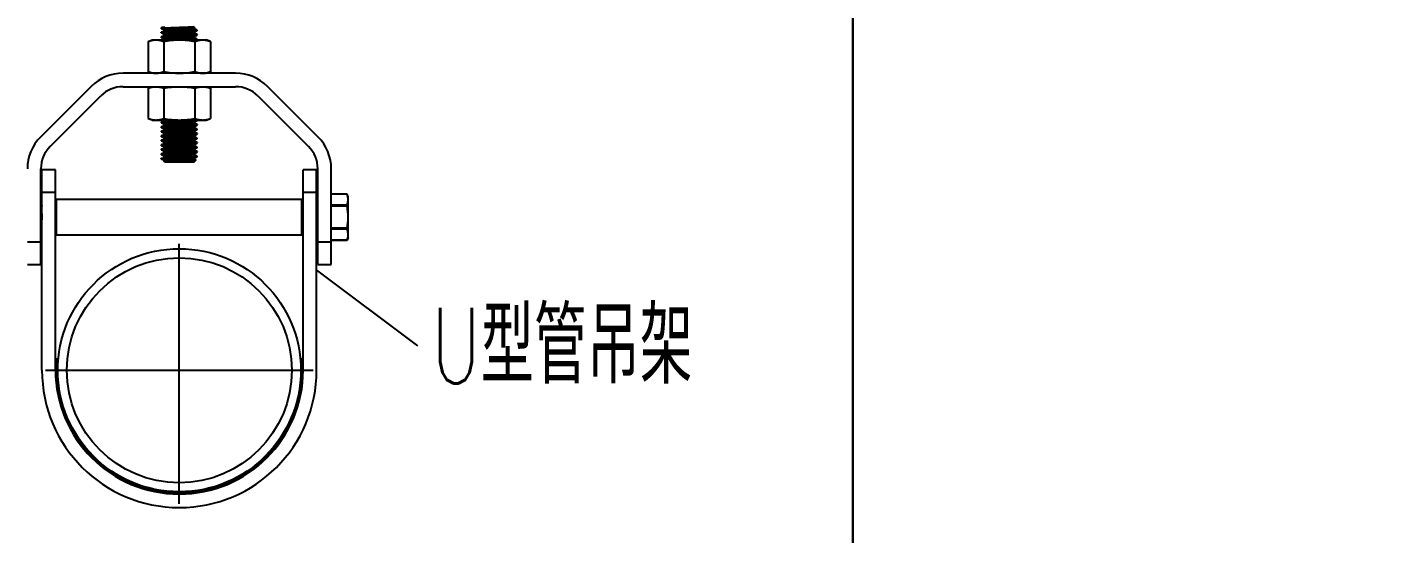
# Model space of a CAD drawing. Extents: x 27938 to 1042331, y -235042 to 1535213.
# Drawn here: x 701122 to 708359, y 762949 to 765628 of the extents above; entities that cross this region are included whole.
import ezdxf

# ---------------------------------------------------------------- set-up
doc = ezdxf.new("R2010")
doc.units = 0
doc.header["$LTSCALE"] = 1000
doc.header["$MEASUREMENT"] = 0
doc.linetypes.add('CENTER', pattern=[50.8, 31.75, -6.35, 6.35, -6.35])
doc.layers.add('W_DIM', color=4, linetype='Continuous')
doc.styles.get("Standard").update_dxf_attribs({"font": 'gbenor.shx', "bigfont": 'gbcbig.shx'})
doc.styles.add('wwp100', font='txt.shx', dxfattribs={"width": 0.7, "height": 400, "bigfont": 'hztxt.shx'})
doc.dimstyles.get("Standard").update_dxf_attribs({"dimtxt": 0.18, "dimasz": 0.18, "dimexe": 0.18, "dimexo": 0.0625, "dimgap": 0.09, "dimtad": 0, "dimtih": 1, "dimtoh": 1, "dimdec": 4, "dimzin": 0, "dimdsep": 46, "dimtxsty": 'Standard', "dimcen": 0.09, "dimadec": 0, "dimazin": 0, "dimtfac": 1, "dimtdec": 4, "dimtofl": 0, "dimtmove": 0, "dimatfit": 3, "dimfxl": 1, "dimtolj": 1, "dimtzin": 0, "dimarcsym": 0})

msp = doc.modelspace()

# ---------------------------------------------------------------- hatches: boundary and pattern name
h = msp.add_hatch()
h.set_pattern_fill('ANSI37', color=256, scale=2.904, style=0)
h.set_pattern_definition([(45, (841524.962, 1029133.626), (-6.51966594, 6.51966594), []), (135, (841524.962, 1029133.626), (-6.51966594, -6.51966594), [])])
h.paths.add_polyline_path([(702580.2, 763873.1), (702565.5, 763873.1, -0.023186), (702568.3, 763813.5, -1), (701282.4, 763813.5, -0.023186), (701285.1, 763873.1), (701270.5, 763873.1), (701270.5, 763813.5, 1), (702580.2, 763813.5)])

# ---------------------------------------------------------------- linework, layer by layer
at = {"linetype": 'Continuous'}
for p, q in [((701830.3, 765625.4), (701830.1, 765625.2)), ((701830.1, 765622.2), (701830.1, 765625.2)), ((701830.1, 765622.2), (701830.1, 765625.2)), ((701830.3, 765621.9), (701843.2, 765614.4)), ((701842.9, 765614.7), (701842.9, 765608.8)), ((702020.3, 765613.5), (702007.4, 765621)), ((702007.7, 765620.7), (702007.7, 765626.6)), ((702020.6, 765610.3), (702020.6, 765613.3)), ((702020.6, 765610.3), (702020.6, 765613.3)), ((701760.3, 765553.4), (701782.4, 765561.4)), ((701760.3, 765553.4), (701760.3, 765393.2)), ((701782.4, 765561.4), (702068.2, 765561.4)), ((701830.3, 765601.6), (701830.1, 765601.3)), ((701830.1, 765598.4), (701830.1, 765601.3)), ((701830.1, 765598.4), (701830.1, 765601.3)), ((701830.3, 765577.8), (701830.1, 765577.5)), ((701830.1, 765574.6), (701830.1, 765577.5)), ((701830.1, 765574.6), (701830.1, 765577.5)), ((701830.3, 765598.1), (701843.2, 765590.6)), ((701830.3, 765574.3), (701843.2, 765566.8)), ((701842.8, 765553.4), (701842.8, 765393.2)), ((701842.9, 765590.9), (701842.9, 765585)), ((701842.9, 765567.1), (701842.9, 765561.2)), ((701843.6, 765609.3), (701843.2, 765609.1)), ((702020.3, 765589.7), (702007.4, 765597.2)), ((702020.3, 765565.9), (702007.4, 765573.4)), ((702007.7, 765596.9), (702007.7, 765602.8)), ((702007.7, 765573.1), (702007.7, 765579)), ((702007.8, 765553.4), (702007.8, 765393.2)), ((702020.3, 765610), (702020.6, 765610.3)), ((702020.3, 765586.2), (702020.6, 765586.5)), ((702020.3, 765562.4), (702020.6, 765562.6)), ((702020.6, 765586.5), (702020.6, 765589.4)), ((702020.6, 765586.5), (702020.6, 765589.4)), ((702020.6, 765562.6), (702020.6, 765565.6)), ((702020.6, 765562.6), (702020.6, 765565.6)), ((702090.3, 765553.4), (702068.2, 765561.4)), ((702090.3, 765553.4), (702090.3, 765393.2)), ((702223, 765385.2), (701627.6, 765385.2)), ((701782.4, 765385.2), (701760.3, 765393.2)), ((702068.2, 765385.2), (702090.3, 765393.2)), ((701459.3, 765315.4), (701191.4, 765047.5)), ((701241.9, 764997), (701509.8, 765264.9)), ((701627.6, 765313.7), (702223, 765313.7)), ((701760.3, 765305.7), (701782.4, 765313.7)), ((701760.3, 765305.7), (701760.3, 765145.6)), ((701842.8, 765305.7), (701842.8, 765145.6)), ((702007.8, 765305.7), (702007.8, 765145.6)), ((702090.3, 765305.7), (702068.2, 765313.7)), ((702090.3, 765305.7), (702090.3, 765145.6)), ((702340.8, 765264.9), (702608.7, 764997)), ((702659.2, 765047.5), (702391.3, 765315.4)), ((701782.4, 765137.5), (701760.3, 765145.6)), ((701782.4, 765137.5), (702068.2, 765137.5)), ((701830.3, 765125.3), (701830.1, 765125.1)), ((701830.1, 765122.1), (701830.1, 765125.1)), ((701830.1, 765122.1), (701830.1, 765125.1)), ((701830.3, 765121.9), (701843.2, 765114.4)), ((701842.9, 765138.5), (701842.9, 765132.5)), ((701842.9, 765114.7), (701842.9, 765108.7)), ((702020.3, 765113.4), (702007.4, 765120.9)), ((702007.7, 765120.6), (702007.7, 765126.6)), ((702020.3, 765133.8), (702020.6, 765134)), ((702020.3, 765109.9), (702020.6, 765110.2)), ((702020.6, 765134), (702020.6, 765137)), ((702020.6, 765134), (702020.6, 765137)), ((702020.6, 765110.2), (702020.6, 765113.2)), ((702020.6, 765110.2), (702020.6, 765113.2)), ((702068.2, 765137.5), (702090.3, 765145.6)), ((701830.3, 765101.5), (701830.1, 765101.3)), ((701830.1, 765098.3), (701830.1, 765101.3)), ((701830.1, 765098.3), (701830.1, 765101.3)), ((701830.3, 765077.7), (701830.1, 765077.5)), ((701830.1, 765074.5), (701830.1, 765077.5)), ((701830.1, 765074.5), (701830.1, 765077.5)), ((701830.3, 765053.9), (701830.1, 765053.7)), ((701830.1, 765050.7), (701830.1, 765053.7)), ((701830.1, 765050.7), (701830.1, 765053.7)), ((701830.3, 765098), (701843.2, 765090.6)), ((701830.3, 765074.2), (701843.2, 765066.7)), ((701830.3, 765050.4), (701843.2, 765042.9)), ((701842.9, 765090.9), (701842.9, 765084.9)), ((701842.9, 765067), (701842.9, 765061.1)), ((701842.9, 765043.2), (701842.9, 765037.3)), ((702006.2, 765096.1), (702005.6, 765096)), ((702006.5, 765072.4), (702005.7, 765072.2)), ((702020.3, 765089.6), (702007.4, 765097.1)), ((702020.3, 765065.8), (702007.4, 765073.3)), ((702020.3, 765042), (702007.4, 765049.5)), ((702007.7, 765096.8), (702007.7, 765102.8)), ((702007.7, 765073), (702007.7, 765079)), ((702007.7, 765049.2), (702007.7, 765055.1)), ((702020.3, 765086.1), (702020.6, 765086.4)), ((702020.3, 765062.3), (702020.6, 765062.6)), ((702020.3, 765038.5), (702020.6, 765038.8)), ((702020.6, 765086.4), (702020.6, 765089.4)), ((702020.6, 765086.4), (702020.6, 765089.4)), ((702020.6, 765062.6), (702020.6, 765065.6)), ((702020.6, 765062.6), (702020.6, 765065.6)), ((702020.6, 765038.8), (702020.6, 765041.7)), ((702020.6, 765038.8), (702020.6, 765041.7)), ((701830.3, 765030.1), (701830.1, 765029.8)), ((701830.1, 765026.9), (701830.1, 765029.8)), ((701830.1, 765026.9), (701830.1, 765029.8)), ((701830.3, 765006.3), (701830.1, 765006)), ((701830.1, 765003), (701830.1, 765006)), ((701830.1, 765003), (701830.1, 765006)), ((701830.3, 764982.5), (701830.1, 764982.2)), ((701830.1, 764979.2), (701830.1, 764982.2)), ((701830.1, 764979.2), (701830.1, 764982.2)), ((701830.3, 765026.6), (701843.2, 765019.1)), ((701830.3, 765002.8), (701843.2, 764995.3)), ((701830.3, 764979), (701843.2, 764971.5)), ((701842.9, 765019.4), (701842.9, 765013.5)), ((701842.9, 764995.6), (701842.9, 764989.7)), ((701842.9, 764971.8), (701842.9, 764965.8)), ((702020.3, 765018.2), (702007.4, 765025.7)), ((702020.3, 764994.4), (702007.4, 765001.9)), ((702020.3, 764970.6), (702007.4, 764978)), ((702007.7, 765025.4), (702007.7, 765031.3)), ((702007.7, 765001.6), (702007.7, 765007.5)), ((702007.7, 764977.7), (702007.7, 764983.7)), ((702020.3, 765014.7), (702020.6, 765015)), ((702020.3, 764990.9), (702020.6, 764991.1)), ((702020.3, 764967.1), (702020.6, 764967.3)), ((702020.6, 765015), (702020.6, 765017.9)), ((702020.6, 765015), (702020.6, 765017.9)), ((702020.6, 764991.1), (702020.6, 764994.1)), ((702020.6, 764991.1), (702020.6, 764994.1)), ((702020.6, 764967.3), (702020.6, 764970.3)), ((702020.6, 764967.3), (702020.6, 764970.3)), ((701830.3, 764958.7), (701830.1, 764958.4)), ((701830.1, 764955.4), (701830.1, 764958.4)), ((701830.1, 764955.4), (701830.1, 764958.4)), ((701830.1, 764934.7), (701830.3, 764934.8)), ((701830.1, 764934.6), (701830.1, 764934.7)), ((701830.1, 764932.5), (701830.1, 764934.6)), ((701830.1, 764932.5), (701832.7, 764932.5)), ((701830.3, 764955.2), (701843.2, 764947.7)), ((701832.2, 764930.4), (701833, 764929.8)), ((701833, 764929.8), (701843.2, 764923.9)), ((701842.9, 764948), (701842.9, 764942)), ((701842.9, 764924.2), (701842.9, 764919.6)), ((701848.5, 764919.6), (701842.9, 764919.6)), ((701847.9, 764914.6), (701842.9, 764919.6)), ((702002.7, 764914.6), (701847.9, 764914.6)), ((702002.7, 764914.6), (702014.3, 764926.3)), ((702020.3, 764946.8), (702007.4, 764954.2)), ((702007.4, 764935.8), (702008.5, 764936.4)), ((702014.3, 764926.5), (702007.4, 764930.4)), ((702007.7, 764953.9), (702007.7, 764959.9)), ((702007.7, 764930.1), (702007.7, 764936.1)), ((702020.3, 764943.3), (702020.6, 764943.5)), ((702020.4, 764946.3), (702020.5, 764946.3)), ((702020.6, 764943.5), (702020.6, 764946.5)), ((702020.6, 764943.5), (702020.6, 764946.5)), ((701193.1, 764373.1), (701193.1, 764879.2)), ((701270.5, 764873.2), (701199, 764873.2)), ((701199, 763813.5), (701199, 764873.2)), ((701270.5, 763813.5), (701270.5, 764873.2)), ((702651.6, 764873.2), (702580.2, 764873.2)), ((702580.2, 763813.5), (702580.2, 764873.2)), ((702651.6, 763813.5), (702651.6, 764873.2)), ((702657.5, 764373.1), (702657.5, 764879.2)), ((702729, 764373.1), (702729, 764879.2)), ((701270.5, 764754.1), (701199, 764754.1)), ((702651.6, 764754.1), (702580.2, 764754.1)), ((702812.6, 764746), (702729, 764746)), ((702812.9, 764745.2), (702729, 764745.2)), ((702812.6, 764746), (702812.9, 764745.2)), ((702818.3, 764730.3), (702812.9, 764745.2)), ((701193.4, 764683), (701193.1, 764683.6)), ((701198.2, 764683.3), (701193.1, 764683.3)), ((701199, 764684.9), (701198.1, 764683.3)), ((701270.5, 764694.6), (701276.4, 764694.6)), ((701270.5, 764694.6), (701276.4, 764694.6)), ((702574.2, 764717.8), (701276.4, 764717.8)), ((701276.4, 764528.5), (701276.4, 764717.8)), ((702574.2, 764528.5), (702574.2, 764717.8)), ((702574.2, 764694.6), (702580.2, 764694.6)), ((702574.2, 764694.6), (702580.2, 764694.6)), ((702651.6, 764694.6), (702657.5, 764694.6)), ((702651.6, 764694.6), (702657.5, 764694.6)), ((702812.9, 764686.8), (702729, 764686.8)), ((702812.9, 764681.6), (702729, 764681.6)), ((702818.3, 764516), (702818.3, 764730.3)), ((701193.1, 764553.7), (701194.1, 764552)), ((701194.1, 764552), (701194.4, 764551.7)), ((701194.4, 764551.7), (701197, 764551.7)), ((701194.4, 764551.7), (701197, 764551.7)), ((701197.2, 764552), (701197, 764551.7)), ((701197.2, 764552), (701199, 764555.1)), ((701270.5, 764556.8), (701271.3, 764556.8)), ((701271, 764557.1), (701271.2, 764556.8)), ((701271.2, 764556.8), (701274.1, 764551.8)), ((701274.1, 764551.8), (701274.1, 764551.7)), ((701274.1, 764551.7), (701276.4, 764551.7)), ((701274.1, 764551.7), (701276.4, 764551.7)), ((702574.2, 764528.5), (701276.4, 764528.5)), ((702574.2, 764551.7), (702580.2, 764551.7)), ((702574.2, 764551.7), (702580.2, 764551.7)), ((702651.6, 764551.7), (702657.5, 764551.7)), ((702651.6, 764551.7), (702657.5, 764551.7)), ((702812.9, 764564.7), (702729, 764564.7)), ((702812.9, 764559.6), (702729, 764559.6)), ((701121.6, 764492.2), (701193.1, 764492.2)), ((702657.5, 764492.2), (702729, 764492.2)), ((702812.9, 764501.2), (702729, 764501.2)), ((702812.6, 764500.4), (702729, 764500.4)), ((702812.9, 764501.2), (702812.6, 764500.4)), ((702818.3, 764516), (702812.9, 764501.2)), ((701121.6, 764373.1), (701193.1, 764373.1)), ((702657.5, 764373.1), (702729, 764373.1)), ((701286.6, 763873.1), (701270.5, 763873.1)), ((702580.2, 763873.1), (702564, 763873.1))]:
    msp.add_line(p, q, dxfattribs=at)
at = {"color": 0, "linetype": 'CENTER'}
for p, q in [((701925.3, 763106.3), (701925.3, 764483)), ((701218.1, 763813.5), (702632.5, 763813.5))]:
    msp.add_line(p, q, dxfattribs=at)
for points in [[(692811.3, 773941.1), (705488.5, 773941.1), (705488.5, 759085.7), (692811.3, 759085.7)], [(705488.5, 773941.1), (720626.9, 773941.1), (720626.9, 759085.7), (705488.5, 759085.7)]]:
    msp.add_lwpolyline(points, close=True)
at = {"linetype": 'Continuous'}
for radius in [642.9, 595.3]:
    msp.add_circle((701925.3, 763813.5), radius, dxfattribs=at)
for centre, radius, start, end in [((701875.3, 765216.6), 408.9, 93.83688, 94.80356), ((701875.4, 765191.7), 410, 93.82958, 94.80337), ((701875.5, 765167.7), 410.2, 93.82814, 94.80335), ((701974.3, 766031), 421.1, 273.75336, 274.80576), ((701974.7, 766002.1), 416, 273.7864, 274.80614), ((701975, 765974.3), 412, 273.81333, 274.80572), ((702005.7, 765640.2), 79.4, 277.02342, 277.41254), ((701627.6, 765147.1), 238.1, 90, 135), ((702223, 765147.1), 238.1, 45, 90), ((701627.6, 765147.1), 166.7, 90, 135), ((702223, 765147.1), 166.7, 45, 90), ((701875.7, 764711.6), 413.8, 93.80101, 94.80601), ((701975.2, 765520), 410.1, 273.82866, 274.80325), ((701975.2, 765543.6), 409.9, 273.82997, 274.80328), ((702001.6, 765139), 19.7, 281.46377, 282.55505), ((701359.8, 764879.2), 238.1, 135, 180), ((701876.1, 764683.1), 418.5, 93.77053, 94.80591), ((701875.2, 764670.5), 407.3, 93.84801, 94.80303), ((701875.3, 764645.4), 408.5, 93.83834, 94.80446), ((701975.2, 765495.7), 409.6, 273.83183, 274.80331), ((701975.3, 765447.4), 409, 273.83612, 274.8034), ((701975.4, 765469.2), 406.9, 273.85014, 274.80319), ((702490.9, 764879.2), 238.1, 0, 45), ((701359.8, 764879.2), 166.7, 135, 180), ((701875.5, 764619.7), 410.4, 93.82428, 94.80544), ((701875.7, 764592.7), 413.7, 93.80188, 94.806), ((701975.2, 765400.9), 410.1, 273.82863, 274.80325), ((701975.2, 765424.5), 409.9, 273.83009, 274.80328), ((702490.9, 764879.2), 166.7, 0, 45), ((701865.5, 764650.1), 287.3, 94.50291, 95.12863), ((701875.2, 764551.4), 407.3, 93.84807, 94.80301), ((701871.6, 764572.5), 362.3, 94.42883, 94.54787), ((701991.2, 765014.5), 86.5, 277.0601, 277.74608), ((701996.5, 765083.4), 158.4, 274.1459, 274.58901), ((701925.3, 763813.5), 726.3, 180, 0), ((701925.3, 763813.5), 654.9, 180, 0)]:
    msp.add_arc(centre, radius, start, end, dxfattribs=at)
for points, knots in [([(701830.1, 765622.2), (701830.1, 765622.6), (701832.3, 765622.9), (701833.5, 765623.2), (701834.6, 765623.4)], [0, 0, 0, 0, 0.271561, 1, 1, 1, 1]), ([(701848.9, 765627.6), (701844.6, 765627.3), (701838.6, 765626.5), (701832, 765626.4), (701830.3, 765625.4)], [0, 0, 0, 0, 0.691189, 1, 1, 1, 1]), ([(701845.2, 765615.6), (701844.7, 765615.5), (701844, 765615.4), (701842.9, 765615), (701842.9, 765614.7)], [0, 0, 0, 0, 0.709245, 1, 1, 1, 1]), ([(702004.4, 765625.6), (701994.4, 765623.9), (701967.3, 765622.9), (701923.7, 765620.7), (701880.8, 765618.2), (701854.5, 765617.5), (701845.2, 765615.6)], [0, 0, 0, 0, 0.191149, 0.508776, 0.821496, 1, 1, 1, 1]), ([(701848, 765624.5), (701859.2, 765625.3), (701910.5, 765627.8), (701961.8, 765629), (702001.9, 765631.7)], [0, 0, 0, 0, 0.218367, 1, 1, 1, 1]), ([(702004.4, 765619.6), (701995.4, 765618.1), (701970.9, 765617.1), (701930.5, 765614.9), (701888.2, 765613), (701861.2, 765611.6), (701850.2, 765610.4)], [0, 0, 0, 0, 0.177542, 0.475313, 0.786662, 1, 1, 1, 1]), ([(702007.4, 765626.3), (702007.1, 765626.2), (702006.1, 765625.9), (702005.1, 765625.7), (702004.4, 765625.6)], [0, 0, 0, 0, 0.370671, 1, 1, 1, 1]), ([(702007.7, 765620.7), (702007.7, 765620.4), (702006.1, 765620), (702005.2, 765619.8), (702004.4, 765619.6)], [0, 0, 0, 0, 0.281956, 1, 1, 1, 1]), ([(702020.6, 765613.3), (702020.6, 765612.8), (702018.2, 765612.5), (702017.1, 765612.2), (702015.9, 765612.1)], [0, 0, 0, 0, 0.27119, 1, 1, 1, 1]), ([(701760.3, 765553.4), (701767, 765555.8), (701780.5, 765559.9), (701794.6, 765561.4), (701801.6, 765561.4)], [0, 0, 0, 0, 0.506411, 1, 1, 1, 1]), ([(701801.6, 765561.4), (701808.5, 765561.4), (701822.6, 765559.9), (701836.1, 765555.8), (701842.8, 765553.4)], [0, 0, 0, 0, 0.493589, 1, 1, 1, 1]), ([(701830.1, 765598.4), (701830.1, 765598.8), (701832.3, 765599.1), (701833.5, 765599.4), (701834.7, 765599.6)], [0, 0, 0, 0, 0.271501, 1, 1, 1, 1]), ([(701830.1, 765574.6), (701830.1, 765575), (701832.3, 765575.3), (701833.5, 765575.6), (701834.7, 765575.7)], [0, 0, 0, 0, 0.27149, 1, 1, 1, 1]), ([(701848, 765603.7), (701843.9, 765603.4), (701838.1, 765602.6), (701831.9, 765602.5), (701830.3, 765601.6)], [0, 0, 0, 0, 0.69026, 1, 1, 1, 1]), ([(701848.1, 765579.9), (701843.9, 765579.6), (701838.2, 765578.8), (701831.9, 765578.7), (701830.3, 765577.8)], [0, 0, 0, 0, 0.690327, 1, 1, 1, 1]), ([(701842.8, 765553.4), (701856.4, 765555.8), (701883.8, 765559.9), (701911.5, 765561.4), (701925.3, 765561.4)], [0, 0, 0, 0, 0.500036, 1, 1, 1, 1]), ([(701850.9, 765592.6), (701848.9, 765592.4), (701847, 765591.8), (701842.9, 765591.7), (701842.9, 765590.9)], [0, 0, 0, 0, 0.733301, 1, 1, 1, 1]), ([(701851.7, 765568.9), (701849.5, 765568.6), (701847.4, 765568), (701842.9, 765567.9), (701842.9, 765567.1)], [0, 0, 0, 0, 0.734146, 1, 1, 1, 1]), ([(701850.9, 765586.7), (701850, 765586.6), (701847.4, 765586.2), (701844.6, 765586.1), (701843.2, 765585.3)], [0, 0, 0, 0, 0.372857, 1, 1, 1, 1]), ([(701851.7, 765562.9), (701850.6, 765562.8), (701847.8, 765562.4), (701844.8, 765562.4), (701843.2, 765561.5)], [0, 0, 0, 0, 0.374818, 1, 1, 1, 1]), ([(701850.2, 765610.4), (701849.5, 765610.3), (701847.2, 765610), (701845, 765609.8), (701843.6, 765609.3)], [0, 0, 0, 0, 0.345692, 1, 1, 1, 1]), ([(702001.9, 765610.8), (701990.5, 765610.1), (701939.2, 765607.6), (701887.9, 765606.4), (701848, 765603.7)], [0, 0, 0, 0, 0.220951, 1, 1, 1, 1]), ([(701848.1, 765600.7), (701859.3, 765601.5), (701910.7, 765604), (701962.1, 765605.2), (702002.2, 765607.9)], [0, 0, 0, 0, 0.21883, 1, 1, 1, 1]), ([(702002.2, 765587), (701990.9, 765586.3), (701939.5, 765583.8), (701888.1, 765582.6), (701848.1, 765579.9)], [0, 0, 0, 0, 0.220171, 1, 1, 1, 1]), ([(701848.1, 765576.9), (701859.3, 765577.7), (701910.8, 765580.2), (701962.3, 765581.4), (702002.4, 765584.1)], [0, 0, 0, 0, 0.219107, 1, 1, 1, 1]), ([(702004.9, 765601.8), (701996.1, 765600.3), (701972, 765599.3), (701931.9, 765597.1), (701889.4, 765595.2), (701862.1, 765593.8), (701850.9, 765592.6)], [0, 0, 0, 0, 0.172452, 0.468288, 0.781567, 1, 1, 1, 1]), ([(702004.9, 765595.9), (701996.1, 765594.3), (701972, 765593.4), (701931.9, 765591.1), (701889.4, 765589.2), (701862.1, 765587.9), (701850.9, 765586.7)], [0, 0, 0, 0, 0.172452, 0.468288, 0.781567, 1, 1, 1, 1]), ([(702005.3, 765578.1), (701996.8, 765576.5), (701973.1, 765575.6), (701933.4, 765573.3), (701890.7, 765571.5), (701863.1, 765570), (701851.7, 765568.9)], [0, 0, 0, 0, 0.167345, 0.461239, 0.776453, 1, 1, 1, 1]), ([(702005.3, 765572.2), (701996.8, 765570.5), (701973.1, 765569.7), (701933.4, 765567.4), (701890.7, 765565.5), (701863.1, 765564.1), (701851.7, 765562.9)], [0, 0, 0, 0, 0.167345, 0.461239, 0.776453, 1, 1, 1, 1]), ([(701925.3, 765561.4), (701939.1, 765561.4), (701966.8, 765559.9), (701994.2, 765555.8), (702007.8, 765553.4)], [0, 0, 0, 0, 0.499964, 1, 1, 1, 1]), ([(702002.4, 765563.2), (702000, 765563.1), (701988.2, 765562.4), (701976.5, 765561.8), (701967.3, 765561.4)], [0, 0, 0, 0, 0.209715, 1, 1, 1, 1]), ([(702002.2, 765607.9), (702006.4, 765608.2), (702012.3, 765609), (702018.7, 765609.1), (702020.3, 765610)], [0, 0, 0, 0, 0.690732, 1, 1, 1, 1]), ([(702002.4, 765584.1), (702006.6, 765584.4), (702012.4, 765585.2), (702018.7, 765585.3), (702020.3, 765586.2)], [0, 0, 0, 0, 0.69048, 1, 1, 1, 1]), ([(702007.4, 765602.5), (702007.1, 765602.4), (702006.3, 765602.1), (702005.4, 765601.9), (702004.9, 765601.8)], [0, 0, 0, 0, 0.377326, 1, 1, 1, 1]), ([(702007.7, 765596.9), (702007.7, 765596.6), (702006.4, 765596.2), (702005.6, 765596), (702004.9, 765595.9)], [0, 0, 0, 0, 0.285684, 1, 1, 1, 1]), ([(702007.4, 765578.7), (702007.2, 765578.6), (702006.4, 765578.3), (702005.7, 765578.2), (702005.3, 765578.1)], [0, 0, 0, 0, 0.384795, 1, 1, 1, 1]), ([(702007.7, 765573.1), (702007.7, 765572.8), (702006.6, 765572.4), (702005.9, 765572.3), (702005.3, 765572.2)], [0, 0, 0, 0, 0.290187, 1, 1, 1, 1]), ([(702007.8, 765553.4), (702014.5, 765555.8), (702028, 765559.9), (702042.1, 765561.4), (702049, 765561.4)], [0, 0, 0, 0, 0.506411, 1, 1, 1, 1]), ([(702020.6, 765589.4), (702020.6, 765589), (702018.3, 765588.7), (702017.1, 765588.4), (702015.9, 765588.3)], [0, 0, 0, 0, 0.271408, 1, 1, 1, 1]), ([(702020.6, 765565.6), (702020.6, 765565.2), (702018.3, 765564.9), (702017.1, 765564.6), (702016, 765564.4)], [0, 0, 0, 0, 0.271552, 1, 1, 1, 1]), ([(702016, 765561.5), (702016.5, 765561.5), (702018, 765561.8), (702019.5, 765561.9), (702020.3, 765562.4)], [0, 0, 0, 0, 0.362796, 1, 1, 1, 1]), ([(702049, 765561.4), (702056, 765561.4), (702070.1, 765559.9), (702083.6, 765555.8), (702090.3, 765553.4)], [0, 0, 0, 0, 0.493589, 1, 1, 1, 1]), ([(701760.3, 765393.2), (701767, 765390.8), (701780.5, 765386.7), (701794.6, 765385.2), (701801.6, 765385.2)], [0, 0, 0, 0, 0.506411, 1, 1, 1, 1]), ([(701801.6, 765385.2), (701808.5, 765385.2), (701822.6, 765386.7), (701836.1, 765390.8), (701842.8, 765393.2)], [0, 0, 0, 0, 0.493589, 1, 1, 1, 1]), ([(701842.8, 765393.2), (701856.4, 765390.8), (701883.8, 765386.7), (701911.5, 765385.2), (701925.3, 765385.2)], [0, 0, 0, 0, 0.500036, 1, 1, 1, 1]), ([(701925.3, 765385.2), (701939.1, 765385.2), (701966.8, 765386.7), (701994.2, 765390.8), (702007.8, 765393.2)], [0, 0, 0, 0, 0.499964, 1, 1, 1, 1]), ([(702007.8, 765393.2), (702014.5, 765390.8), (702028, 765386.7), (702042.1, 765385.2), (702049, 765385.2)], [0, 0, 0, 0, 0.506411, 1, 1, 1, 1]), ([(702049, 765385.2), (702056, 765385.2), (702070.1, 765386.7), (702083.6, 765390.8), (702090.3, 765393.2)], [0, 0, 0, 0, 0.493589, 1, 1, 1, 1]), ([(701760.3, 765305.7), (701767, 765308.1), (701780.5, 765312.2), (701794.6, 765313.7), (701801.6, 765313.7)], [0, 0, 0, 0, 0.506411, 1, 1, 1, 1]), ([(701801.6, 765313.7), (701808.5, 765313.7), (701822.6, 765312.2), (701836.1, 765308.1), (701842.8, 765305.7)], [0, 0, 0, 0, 0.493589, 1, 1, 1, 1]), ([(701842.8, 765305.7), (701856.4, 765308.2), (701883.8, 765312.2), (701911.5, 765313.7), (701925.3, 765313.7)], [0, 0, 0, 0, 0.500036, 1, 1, 1, 1]), ([(701925.3, 765313.7), (701939.1, 765313.7), (701966.8, 765312.2), (701994.2, 765308.2), (702007.8, 765305.7)], [0, 0, 0, 0, 0.499964, 1, 1, 1, 1]), ([(702007.8, 765305.7), (702014.5, 765308.1), (702028, 765312.2), (702042.1, 765313.7), (702049, 765313.7)], [0, 0, 0, 0, 0.506411, 1, 1, 1, 1]), ([(702049, 765313.7), (702056, 765313.7), (702070.1, 765312.2), (702083.6, 765308.1), (702090.3, 765305.7)], [0, 0, 0, 0, 0.493589, 1, 1, 1, 1]), ([(701760.3, 765145.6), (701767, 765143.1), (701780.5, 765139.1), (701794.6, 765137.5), (701801.6, 765137.5)], [0, 0, 0, 0, 0.506411, 1, 1, 1, 1]), ([(701801.6, 765137.5), (701808.5, 765137.5), (701822.6, 765139.1), (701836.1, 765143.1), (701842.8, 765145.6)], [0, 0, 0, 0, 0.493589, 1, 1, 1, 1]), ([(701830.1, 765122.1), (701830.1, 765122.5), (701832.3, 765122.8), (701833.5, 765123.1), (701834.6, 765123.3)], [0, 0, 0, 0, 0.271489, 1, 1, 1, 1]), ([(701848.1, 765127.5), (701844, 765127.2), (701838.2, 765126.4), (701831.9, 765126.3), (701830.3, 765125.3)], [0, 0, 0, 0, 0.690397, 1, 1, 1, 1]), ([(701842.8, 765145.6), (701856.4, 765143.1), (701883.8, 765139), (701911.5, 765137.5), (701925.3, 765137.5)], [0, 0, 0, 0, 0.500036, 1, 1, 1, 1]), ([(701844.9, 765115.5), (701844.4, 765115.4), (701843.8, 765115.3), (701842.9, 765114.9), (701842.9, 765114.7)], [0, 0, 0, 0, 0.704879, 1, 1, 1, 1]), ([(701852.2, 765134.3), (701851, 765134.2), (701848.1, 765133.8), (701844.8, 765133.8), (701843.2, 765132.8)], [0, 0, 0, 0, 0.376069, 1, 1, 1, 1]), ([(701843.9, 765109.3), (701843.7, 765109.2), (701843.5, 765109.2), (701843.3, 765109.1), (701843.2, 765109)], [0, 0, 0, 0, 0.566217, 1, 1, 1, 1]), ([(702005.5, 765119.8), (701995.6, 765117.7), (701967.6, 765117.1), (701930.6, 765114.9), (701895.6, 765113.3), (701872.5, 765112.2), (701855.7, 765110.8), (701846.8, 765110.2), (701843.9, 765109.3)], [0, 0, 0, 0, 0.187457, 0.515971, 0.686936, 0.835422, 0.943971, 1, 1, 1, 1]), ([(702005.9, 765125.8), (701996.6, 765123.7), (701960.4, 765123), (701913.2, 765120.2), (701869.1, 765117.7), (701851.1, 765116.8), (701844.9, 765115.5)], [0, 0, 0, 0, 0.177393, 0.66769, 0.881926, 1, 1, 1, 1]), ([(702002.6, 765134.6), (701991.3, 765133.9), (701939.8, 765131.4), (701888.3, 765130.2), (701848.1, 765127.5)], [0, 0, 0, 0, 0.219163, 1, 1, 1, 1]), ([(701848.3, 765124.5), (701859.6, 765125.3), (701911, 765127.7), (701962.5, 765128.9), (702002.5, 765131.6)], [0, 0, 0, 0, 0.219847, 1, 1, 1, 1]), ([(702002.5, 765110.8), (701991.3, 765110), (701939.9, 765107.6), (701888.4, 765106.4), (701848.3, 765103.7)], [0, 0, 0, 0, 0.218984, 1, 1, 1, 1]), ([(701848.6, 765100.7), (701859.9, 765101.5), (701911.2, 765103.9), (701962.6, 765105.1), (702002.6, 765107.8)], [0, 0, 0, 0, 0.220532, 1, 1, 1, 1]), ([(701904.9, 765137.5), (701899.5, 765137.3), (701881.9, 765136.4), (701864.3, 765135.6), (701852.2, 765134.3)], [0, 0, 0, 0, 0.307606, 1, 1, 1, 1]), ([(701925.3, 765137.5), (701939.1, 765137.5), (701966.8, 765139), (701994.2, 765143.1), (702007.8, 765145.6)], [0, 0, 0, 0, 0.499964, 1, 1, 1, 1]), ([(702002.5, 765131.6), (702006.7, 765131.9), (702012.4, 765132.7), (702018.7, 765132.8), (702020.3, 765133.8)], [0, 0, 0, 0, 0.69032, 1, 1, 1, 1]), ([(702002.6, 765107.8), (702006.7, 765108.1), (702012.4, 765108.9), (702018.7, 765109), (702020.3, 765109.9)], [0, 0, 0, 0, 0.690291, 1, 1, 1, 1]), ([(702007.4, 765126.3), (702007.2, 765126.2), (702006.7, 765126), (702006.2, 765125.9), (702005.9, 765125.8)], [0, 0, 0, 0, 0.399724, 1, 1, 1, 1]), ([(702007.7, 765120.6), (702007.7, 765120.4), (702006.9, 765120.1), (702006.3, 765119.9), (702005.9, 765119.8)], [0, 0, 0, 0, 0.300214, 1, 1, 1, 1]), ([(702007.8, 765145.6), (702014.5, 765143.1), (702028, 765139.1), (702042.1, 765137.5), (702049, 765137.5)], [0, 0, 0, 0, 0.506411, 1, 1, 1, 1]), ([(702020.6, 765137), (702020.6, 765136.6), (702018.3, 765136.3), (702017.1, 765136), (702016, 765135.8)], [0, 0, 0, 0, 0.271498, 1, 1, 1, 1]), ([(702020.6, 765113.2), (702020.6, 765112.7), (702018.3, 765112.5), (702017.1, 765112.1), (702016, 765112)], [0, 0, 0, 0, 0.271487, 1, 1, 1, 1]), ([(702049, 765137.5), (702056, 765137.5), (702070.1, 765139.1), (702083.6, 765143.1), (702090.3, 765145.6)], [0, 0, 0, 0, 0.493589, 1, 1, 1, 1]), ([(701830.1, 765098.3), (701830.1, 765098.7), (701832.4, 765099), (701833.5, 765099.3), (701834.7, 765099.5)], [0, 0, 0, 0, 0.271295, 1, 1, 1, 1]), ([(701830.1, 765074.5), (701830.1, 765074.9), (701832.3, 765075.2), (701833.5, 765075.5), (701834.6, 765075.7)], [0, 0, 0, 0, 0.271606, 1, 1, 1, 1]), ([(701830.1, 765050.7), (701830.1, 765051.1), (701832.3, 765051.4), (701833.5, 765051.7), (701834.6, 765051.9)], [0, 0, 0, 0, 0.271632, 1, 1, 1, 1]), ([(701848.3, 765103.7), (701844.1, 765103.4), (701838.3, 765102.6), (701831.9, 765102.5), (701830.3, 765101.5)], [0, 0, 0, 0, 0.690611, 1, 1, 1, 1]), ([(701848.6, 765079.9), (701844.4, 765079.6), (701838.4, 765078.8), (701831.9, 765078.7), (701830.3, 765077.7)], [0, 0, 0, 0, 0.690892, 1, 1, 1, 1]), ([(701847.9, 765056), (701843.8, 765055.7), (701838.1, 765054.9), (701831.9, 765054.8), (701830.3, 765053.9)], [0, 0, 0, 0, 0.690153, 1, 1, 1, 1]), ([(701845, 765091.7), (701844.4, 765091.6), (701843.8, 765091.5), (701842.9, 765091.1), (701842.9, 765090.9)], [0, 0, 0, 0, 0.705077, 1, 1, 1, 1]), ([(701845, 765067.9), (701844.5, 765067.8), (701843.9, 765067.6), (701842.9, 765067.3), (701842.9, 765067)], [0, 0, 0, 0, 0.70574, 1, 1, 1, 1]), ([(701845.1, 765044.1), (701844.5, 765044), (701843.9, 765043.8), (701842.9, 765043.5), (701842.9, 765043.2)], [0, 0, 0, 0, 0.706684, 1, 1, 1, 1]), ([(701844.1, 765085.6), (701844, 765085.5), (701843.6, 765085.4), (701843.3, 765085.3), (701843.2, 765085.2)], [0, 0, 0, 0, 0.579663, 1, 1, 1, 1]), ([(701844.4, 765061.8), (701844.2, 765061.8), (701843.8, 765061.6), (701843.4, 765061.5), (701843.2, 765061.4)], [0, 0, 0, 0, 0.591406, 1, 1, 1, 1]), ([(701844.7, 765038.1), (701844.4, 765038), (701843.9, 765037.9), (701843.4, 765037.7), (701843.2, 765037.6)], [0, 0, 0, 0, 0.601132, 1, 1, 1, 1]), ([(702005.6, 765096), (701995.8, 765093.9), (701968.1, 765093.3), (701923.5, 765090.5), (701882.6, 765089.1), (701856.4, 765087.1), (701847.2, 765086.4), (701844.1, 765085.6)], [0, 0, 0, 0, 0.184913, 0.510935, 0.830756, 0.941119, 1, 1, 1, 1]), ([(702005.7, 765072.2), (701996, 765070.1), (701968.6, 765069.5), (701924.2, 765067.1), (701880.4, 765064.3), (701853.5, 765064), (701844.4, 765061.8)], [0, 0, 0, 0, 0.182676, 0.506256, 0.826306, 1, 1, 1, 1]), ([(701997.8, 765047.3), (701986, 765046.2), (701957.9, 765044.7), (701914.9, 765042.9), (701875.9, 765040.5), (701852.7, 765039.8), (701844.7, 765038.1)], [0, 0, 0, 0, 0.231611, 0.549958, 0.840821, 1, 1, 1, 1]), ([(702006.2, 765102.1), (701997.2, 765099.8), (701970.3, 765099.6), (701926.5, 765096.8), (701882.1, 765094.4), (701854.6, 765093.7), (701845, 765091.7)], [0, 0, 0, 0, 0.173043, 0.493074, 0.817013, 1, 1, 1, 1]), ([(702006.5, 765078.3), (702003.5, 765077.5), (701994.3, 765076.8), (701968.1, 765074.8), (701927.3, 765073.3), (701882.6, 765070.5), (701854.8, 765069.9), (701845, 765067.9)], [0, 0, 0, 0, 0.058467, 0.168569, 0.488344, 0.81473, 1, 1, 1, 1]), ([(701997.8, 765053.3), (701986.1, 765052.1), (701958.3, 765050.7), (701915.6, 765048.9), (701876.5, 765046.5), (701853.2, 765045.8), (701845.1, 765044.1)], [0, 0, 0, 0, 0.229817, 0.546056, 0.837001, 1, 1, 1, 1]), ([(701847.9, 765076.8), (701859.2, 765077.6), (701910.8, 765080.1), (701962.5, 765081.3), (702002.7, 765084)], [0, 0, 0, 0, 0.219027, 1, 1, 1, 1]), ([(702002.7, 765063.2), (701991.5, 765062.4), (701939.8, 765059.9), (701888.2, 765058.8), (701847.9, 765056)], [0, 0, 0, 0, 0.218951, 1, 1, 1, 1]), ([(701848, 765053), (701859.3, 765053.8), (701910.8, 765056.3), (701962.4, 765057.5), (702002.6, 765060.2)], [0, 0, 0, 0, 0.219111, 1, 1, 1, 1]), ([(702002.6, 765039.4), (701991.3, 765038.6), (701939.8, 765036.1), (701888.2, 765034.9), (701848, 765032.2)], [0, 0, 0, 0, 0.219164, 1, 1, 1, 1]), ([(701848.1, 765029.2), (701859.4, 765030), (701910.9, 765032.5), (701962.4, 765033.7), (702002.6, 765036.4)], [0, 0, 0, 0, 0.21936, 1, 1, 1, 1]), ([(702002.6, 765087), (701991.4, 765086.2), (701940, 765083.8), (701888.7, 765082.6), (701848.6, 765079.9)], [0, 0, 0, 0, 0.218636, 1, 1, 1, 1]), ([(702006.8, 765054.6), (702006.3, 765054.4), (702003.4, 765053.8), (702000.3, 765053.5), (701997.8, 765053.3)], [0, 0, 0, 0, 0.153672, 1, 1, 1, 1]), ([(702007.7, 765049.2), (702007.7, 765048.3), (702002.5, 765048.3), (702000.2, 765047.5), (701997.8, 765047.3)], [0, 0, 0, 0, 0.264855, 1, 1, 1, 1]), ([(702002.6, 765060.2), (702006.7, 765060.5), (702012.5, 765061.3), (702018.7, 765061.4), (702020.3, 765062.3)], [0, 0, 0, 0, 0.690251, 1, 1, 1, 1]), ([(702002.6, 765036.4), (702006.7, 765036.7), (702012.4, 765037.5), (702018.7, 765037.6), (702020.3, 765038.5)], [0, 0, 0, 0, 0.690307, 1, 1, 1, 1]), ([(702002.7, 765084), (702006.8, 765084.3), (702012.5, 765085.1), (702018.7, 765085.2), (702020.3, 765086.1)], [0, 0, 0, 0, 0.69012, 1, 1, 1, 1]), ([(702007.4, 765102.5), (702007.3, 765102.4), (702006.9, 765102.2), (702006.5, 765102.1), (702006.2, 765102.1)], [0, 0, 0, 0, 0.410179, 1, 1, 1, 1]), ([(702007.7, 765096.8), (702007.7, 765096.6), (702007.1, 765096.3), (702006.6, 765096.2), (702006.2, 765096.1)], [0, 0, 0, 0, 0.308051, 1, 1, 1, 1]), ([(702007.4, 765078.6), (702007.3, 765078.6), (702007, 765078.5), (702006.7, 765078.4), (702006.5, 765078.3)], [0, 0, 0, 0, 0.42214, 1, 1, 1, 1]), ([(702007.7, 765073), (702007.7, 765072.9), (702007.2, 765072.5), (702006.8, 765072.4), (702006.5, 765072.4)], [0, 0, 0, 0, 0.317825, 1, 1, 1, 1]), ([(702007.4, 765054.8), (702007.3, 765054.8), (702007.1, 765054.7), (702006.9, 765054.6), (702006.8, 765054.6)], [0, 0, 0, 0, 0.435885, 1, 1, 1, 1]), ([(702020.6, 765089.4), (702020.6, 765088.9), (702018.3, 765088.7), (702017.1, 765088.3), (702016, 765088.2)], [0, 0, 0, 0, 0.271512, 1, 1, 1, 1]), ([(702020.6, 765065.6), (702020.6, 765065.1), (702018.3, 765064.8), (702017.1, 765064.5), (702016, 765064.4)], [0, 0, 0, 0, 0.271635, 1, 1, 1, 1]), ([(702020.6, 765041.7), (702020.6, 765041.3), (702018.3, 765041), (702017.1, 765040.7), (702016, 765040.6)], [0, 0, 0, 0, 0.271547, 1, 1, 1, 1]), ([(701830.1, 765026.9), (701830.1, 765027.3), (701832.3, 765027.6), (701833.5, 765027.9), (701834.6, 765028)], [0, 0, 0, 0, 0.271604, 1, 1, 1, 1]), ([(701830.1, 765003), (701830.1, 765003.5), (701832.3, 765003.8), (701833.5, 765004.1), (701834.6, 765004.2)], [0, 0, 0, 0, 0.271494, 1, 1, 1, 1]), ([(701830.1, 764979.2), (701830.1, 764979.6), (701832, 764979.9), (701833, 764980.2), (701834, 764980.3)], [0, 0, 0, 0, 0.27423, 1, 1, 1, 1]), ([(701848, 765032.2), (701843.9, 765031.9), (701838.1, 765031.1), (701831.9, 765031), (701830.3, 765030.1)], [0, 0, 0, 0, 0.690253, 1, 1, 1, 1]), ([(701848.1, 765008.4), (701844, 765008.1), (701838.2, 765007.3), (701831.9, 765007.2), (701830.3, 765006.3)], [0, 0, 0, 0, 0.690391, 1, 1, 1, 1]), ([(701848.3, 764984.6), (701844.1, 764984.3), (701838.3, 764983.5), (701831.9, 764983.4), (701830.3, 764982.5)], [0, 0, 0, 0, 0.690603, 1, 1, 1, 1]), ([(701834, 764980.3), (701834.7, 764980.4), (701838.5, 764980.9), (701842.3, 764981.2), (701845.4, 764981.4)], [0, 0, 0, 0, 0.191512, 1, 1, 1, 1]), ([(701845.2, 765020.3), (701844.6, 765020.2), (701844, 765020), (701842.9, 765019.7), (701842.9, 765019.4)], [0, 0, 0, 0, 0.707858, 1, 1, 1, 1]), ([(701845.5, 764996.6), (701844.9, 764996.4), (701844.1, 764996.3), (701842.9, 764995.9), (701842.9, 764995.6)], [0, 0, 0, 0, 0.711971, 1, 1, 1, 1]), ([(701847.4, 764973), (701846.7, 764972.9), (701845.5, 764972.6), (701842.9, 764972.7), (701842.9, 764971.8)], [0, 0, 0, 0, 0.422, 1, 1, 1, 1]), ([(701844.5, 765014.2), (701844.2, 765014.1), (701843.8, 765014), (701843.4, 765013.9), (701843.2, 765013.8)], [0, 0, 0, 0, 0.593362, 1, 1, 1, 1]), ([(701844.3, 764990.3), (701844.1, 764990.3), (701843.7, 764990.2), (701843.3, 764990), (701843.2, 764990)], [0, 0, 0, 0, 0.586259, 1, 1, 1, 1]), ([(701844.1, 764966.5), (701843.9, 764966.4), (701843.6, 764966.3), (701843.3, 764966.2), (701843.2, 764966.1)], [0, 0, 0, 0, 0.574954, 1, 1, 1, 1]), ([(702000.3, 764976.1), (701988.6, 764974.8), (701960, 764973.4), (701915.9, 764971.6), (701875.7, 764968.7), (701851.8, 764968.6), (701844.1, 764966.5)], [0, 0, 0, 0, 0.224291, 0.54869, 0.846043, 1, 1, 1, 1]), ([(701999.3, 764999.8), (701987.6, 764998.6), (701959.2, 764997.2), (701915.5, 764995.4), (701875.7, 764992.7), (701852.1, 764992.3), (701844.3, 764990.3)], [0, 0, 0, 0, 0.227469, 0.549388, 0.843981, 1, 1, 1, 1]), ([(701998.5, 765023.6), (701986.8, 765022.4), (701958.5, 765020.9), (701915.2, 765019.2), (701875.7, 765016.6), (701852.4, 765016.1), (701844.5, 765014.2)], [0, 0, 0, 0, 0.229681, 0.549925, 0.842622, 1, 1, 1, 1]), ([(701998.5, 765029.5), (701987, 765028.4), (701959.3, 765026.9), (701916.6, 765025.1), (701877.1, 765022.8), (701853.5, 765022), (701845.2, 765020.3)], [0, 0, 0, 0, 0.226067, 0.541995, 0.83483, 1, 1, 1, 1]), ([(701845.4, 764981.4), (701856.8, 764982.3), (701910.2, 764984.9), (701963.7, 764985.9), (702005.5, 764989)], [0, 0, 0, 0, 0.215734, 1, 1, 1, 1]), ([(702005.5, 764968.1), (701994, 764967.3), (701940.6, 764964.7), (701887.2, 764963.6), (701845.4, 764960.6)], [0, 0, 0, 0, 0.214986, 1, 1, 1, 1]), ([(701999.3, 765005.8), (701988, 765004.6), (701960.5, 765003.2), (701917.9, 765001.3), (701878, 764999), (701854.1, 764998.1), (701845.5, 764996.6)], [0, 0, 0, 0, 0.221233, 0.535572, 0.830345, 1, 1, 1, 1]), ([(702001, 764982.2), (701990.4, 764980.9), (701964.1, 764979.6), (701922.5, 764977.6), (701881.9, 764975.6), (701856.9, 764974.4), (701847.4, 764973)], [0, 0, 0, 0, 0.206521, 0.513188, 0.812618, 1, 1, 1, 1]), ([(701847.9, 764957.8), (701859.2, 764958.6), (701910.8, 764961), (701962.5, 764962.2), (702002.7, 764965)], [0, 0, 0, 0, 0.219029, 1, 1, 1, 1]), ([(702002.6, 765015.6), (701991.3, 765014.8), (701939.8, 765012.3), (701888.3, 765011.1), (701848.1, 765008.4)], [0, 0, 0, 0, 0.219166, 1, 1, 1, 1]), ([(701848.3, 765005.4), (701859.6, 765006.2), (701911, 765008.7), (701962.5, 765009.9), (702002.5, 765012.6)], [0, 0, 0, 0, 0.219828, 1, 1, 1, 1]), ([(702002.5, 764991.7), (701991.3, 764991), (701939.9, 764988.5), (701888.4, 764987.3), (701848.3, 764984.6)], [0, 0, 0, 0, 0.218993, 1, 1, 1, 1]), ([(702007.4, 765031), (702007.1, 765030.8), (702004.1, 765030), (702001.2, 765029.8), (701998.5, 765029.5)], [0, 0, 0, 0, 0.123476, 1, 1, 1, 1]), ([(702007.7, 765025.4), (702007.7, 765024.5), (702003, 765024.5), (702000.8, 765023.8), (701998.5, 765023.6)], [0, 0, 0, 0, 0.265469, 1, 1, 1, 1]), ([(702007.4, 765007.2), (702007.1, 765007), (702004.4, 765006.3), (702001.7, 765006), (701999.3, 765005.8)], [0, 0, 0, 0, 0.125687, 1, 1, 1, 1]), ([(702007.7, 765001.6), (702007.7, 765000.8), (702003.4, 765000.7), (702001.4, 765000.1), (701999.3, 764999.8)], [0, 0, 0, 0, 0.266222, 1, 1, 1, 1]), ([(702007.7, 764977.7), (702007.7, 764977.1), (702003.9, 764976.9), (702002.1, 764976.3), (702000.3, 764976.1)], [0, 0, 0, 0, 0.267546, 1, 1, 1, 1]), ([(702007.4, 764983.4), (702007.2, 764983.3), (702005, 764982.6), (702002.9, 764982.4), (702001, 764982.2)], [0, 0, 0, 0, 0.13181, 1, 1, 1, 1]), ([(702002.5, 765012.6), (702006.7, 765012.9), (702012.4, 765013.7), (702018.7, 765013.8), (702020.3, 765014.7)], [0, 0, 0, 0, 0.69032, 1, 1, 1, 1]), ([(702002.7, 764965), (702006.8, 764965.3), (702012.5, 764966), (702018.7, 764966.2), (702020.3, 764967.1)], [0, 0, 0, 0, 0.690116, 1, 1, 1, 1]), ([(702005.5, 764989), (702006.6, 764989.1), (702010.4, 764989.4), (702014.1, 764989.7), (702016.7, 764990.1)], [0, 0, 0, 0, 0.307513, 1, 1, 1, 1]), ([(702016.7, 764969.2), (702016, 764969.1), (702012.2, 764968.7), (702008.5, 764968.4), (702005.5, 764968.1)], [0, 0, 0, 0, 0.191312, 1, 1, 1, 1]), ([(702020.6, 765017.9), (702020.6, 765017.5), (702018.3, 765017.2), (702017.1, 765016.9), (702016, 765016.7)], [0, 0, 0, 0, 0.271499, 1, 1, 1, 1]), ([(702020.6, 764994.1), (702020.6, 764993.7), (702018.3, 764993.4), (702017.1, 764993.1), (702016, 764992.9)], [0, 0, 0, 0, 0.271487, 1, 1, 1, 1]), ([(702016.7, 764990.1), (702017.5, 764990.2), (702018.7, 764990.4), (702019.9, 764990.7), (702020.3, 764990.9)], [0, 0, 0, 0, 0.642962, 1, 1, 1, 1]), ([(702020.6, 764970.3), (702020.6, 764969.9), (702018.7, 764969.6), (702017.7, 764969.4), (702016.7, 764969.2)], [0, 0, 0, 0, 0.274546, 1, 1, 1, 1]), ([(701830.1, 764955.4), (701830.1, 764955.9), (701832.3, 764956.1), (701833.5, 764956.5), (701834.6, 764956.6)], [0, 0, 0, 0, 0.271605, 1, 1, 1, 1]), ([(701834, 764959.5), (701833.2, 764959.4), (701831.9, 764959.2), (701830.7, 764958.9), (701830.3, 764958.7)], [0, 0, 0, 0, 0.643685, 1, 1, 1, 1]), ([(701830.3, 764934.8), (701830.3, 764934.9), (701830.5, 764935), (701830.7, 764935), (701830.8, 764935)], [0, 0, 0, 0, 0.441108, 1, 1, 1, 1]), ([(701830.8, 764935), (701831.2, 764935.2), (701834.2, 764935.8), (701837.2, 764936.1), (701839.8, 764936.3)], [0, 0, 0, 0, 0.146186, 1, 1, 1, 1]), ([(701832, 764931.9), (701831.8, 764931.7), (701831.6, 764931.1), (701832, 764930.6), (701832.2, 764930.4)], [0, 0, 0, 0, 0.476657, 1, 1, 1, 1]), ([(701832.7, 764932.5), (701832.6, 764932.4), (701832.3, 764932.2), (701832.1, 764932), (701832, 764931.9)], [0, 0, 0, 0, 0.544923, 1, 1, 1, 1]), ([(701832.7, 764932.5), (701833.3, 764932.6), (701836.7, 764933.1), (701840.1, 764933.4), (701842.8, 764933.6)], [0, 0, 0, 0, 0.182451, 1, 1, 1, 1]), ([(701845.4, 764960.6), (701844.2, 764960.5), (701840.4, 764960.2), (701836.6, 764959.9), (701834, 764959.5)], [0, 0, 0, 0, 0.307291, 1, 1, 1, 1]), ([(701845.2, 764948.9), (701844.7, 764948.8), (701844, 764948.6), (701842.9, 764948.2), (701842.9, 764948)], [0, 0, 0, 0, 0.709393, 1, 1, 1, 1]), ([(701845, 764925), (701844.5, 764924.9), (701843.9, 764924.8), (701842.9, 764924.4), (701842.9, 764924.2)], [0, 0, 0, 0, 0.70538, 1, 1, 1, 1]), ([(701843, 764936.6), (701853.6, 764937.4), (701905.9, 764940), (701958.3, 764941.3), (701999.9, 764943.9)], [0, 0, 0, 0, 0.203352, 1, 1, 1, 1]), ([(701843.9, 764942.6), (701843.7, 764942.6), (701843.5, 764942.5), (701843.3, 764942.4), (701843.2, 764942.3)], [0, 0, 0, 0, 0.564415, 1, 1, 1, 1]), ([(701843.6, 764933.7), (701854.9, 764934.5), (701908.8, 764937.2), (701962.7, 764938.2), (702005.2, 764941.3)], [0, 0, 0, 0, 0.210468, 1, 1, 1, 1]), ([(702001.6, 764952.5), (701990.2, 764951.1), (701961.5, 764949.8), (701916.9, 764947.5), (701878.5, 764946), (701854.6, 764944), (701846.5, 764943.4), (701843.9, 764942.6)], [0, 0, 0, 0, 0.21834, 0.545094, 0.846653, 0.94757, 1, 1, 1, 1]), ([(701853.8, 764926.1), (701852.8, 764926), (701849.9, 764925.7), (701846.9, 764925.4), (701845, 764925)], [0, 0, 0, 0, 0.319412, 1, 1, 1, 1]), ([(702003.7, 764958.7), (701993.4, 764957.2), (701966.2, 764956), (701922.6, 764953.9), (701880.3, 764951.5), (701854.4, 764950.7), (701845.2, 764948.9)], [0, 0, 0, 0, 0.196785, 0.514107, 0.823563, 1, 1, 1, 1]), ([(701863.2, 764920.9), (701861.7, 764920.8), (701856.8, 764920.5), (701851.9, 764920), (701848.5, 764919.6)], [0, 0, 0, 0, 0.302777, 1, 1, 1, 1]), ([(701862.6, 764920.5), (701861.2, 764920.4), (701856.5, 764920.2), (701851.8, 764919.9), (701848.5, 764919.6)], [0, 0, 0, 0, 0.306721, 1, 1, 1, 1]), ([(701995.1, 764933.9), (701984.9, 764933.1), (701937.7, 764930.4), (701890.5, 764929.5), (701853.8, 764926.1)], [0, 0, 0, 0, 0.217154, 1, 1, 1, 1]), ([(701993.1, 764924.6), (701983.3, 764924.2), (701939.8, 764922.8), (701896.3, 764922), (701862.6, 764920.5)], [0, 0, 0, 0, 0.225289, 1, 1, 1, 1]), ([(702001.8, 764928.7), (701981, 764926.1), (701934.7, 764924.9), (701888.5, 764922.7), (701863.2, 764920.9)], [0, 0, 0, 0, 0.452401, 1, 1, 1, 1]), ([(702007.9, 764925.4), (702006.9, 764925.3), (702002, 764925), (701997.1, 764924.8), (701993.1, 764924.6)], [0, 0, 0, 0, 0.199346, 1, 1, 1, 1]), ([(702005.7, 764935.3), (702005.1, 764935.1), (702001.6, 764934.5), (701998, 764934.2), (701995.1, 764933.9)], [0, 0, 0, 0, 0.171752, 1, 1, 1, 1]), ([(701999.9, 764943.9), (702001.5, 764944), (702006.6, 764944.4), (702011.7, 764944.8), (702015.2, 764945.2)], [0, 0, 0, 0, 0.305882, 1, 1, 1, 1]), ([(702007.7, 764953.9), (702007.7, 764953.4), (702004.6, 764953.1), (702003.1, 764952.7), (702001.6, 764952.5)], [0, 0, 0, 0, 0.270152, 1, 1, 1, 1]), ([(702007.7, 764930.1), (702007.7, 764929.7), (702005.3, 764929.3), (702004, 764929), (702002.8, 764928.8)], [0, 0, 0, 0, 0.273758, 1, 1, 1, 1]), ([(702007.4, 764959.6), (702007, 764959.4), (702005.7, 764959.1), (702004.5, 764958.8), (702003.7, 764958.7)], [0, 0, 0, 0, 0.362158, 1, 1, 1, 1]), ([(702005.2, 764941.3), (702006.4, 764941.4), (702010.2, 764941.7), (702014, 764942.1), (702016.6, 764942.4)], [0, 0, 0, 0, 0.307445, 1, 1, 1, 1]), ([(702007.4, 764935.8), (702007.2, 764935.7), (702006.6, 764935.5), (702006.1, 764935.3), (702005.7, 764935.3)], [0, 0, 0, 0, 0.395428, 1, 1, 1, 1]), ([(702014.3, 764926.3), (702014.2, 764926.2), (702012.4, 764925.8), (702010.7, 764925.6), (702009.1, 764925.5)], [0, 0, 0, 0, 0.096339, 1, 1, 1, 1]), ([(702015.2, 764945.2), (702015.9, 764945.3), (702017.6, 764945.6), (702019.5, 764945.7), (702020.4, 764946.3)], [0, 0, 0, 0, 0.373951, 1, 1, 1, 1]), ([(702016.6, 764942.4), (702017.4, 764942.5), (702018.7, 764942.8), (702019.9, 764943), (702020.3, 764943.3)], [0, 0, 0, 0, 0.643702, 1, 1, 1, 1]), ([(702020.5, 764946.3), (702020.5, 764946.4), (702020.5, 764946.4), (702020.6, 764946.5), (702020.6, 764946.5)], [0, 0, 0, 0, 0.553643, 1, 1, 1, 1]), ([(701193.4, 764683), (701193.4, 764683), (701193.5, 764682.8), (701193.6, 764682.6), (701193.6, 764682.5)], [0, 0, 0, 0, 0.445943, 1, 1, 1, 1]), ([(701193.6, 764682.5), (701194, 764681.5), (701194.4, 764678.6), (701195.4, 764670), (701196.5, 764655), (701197.7, 764633.7), (701198.6, 764618), (701199, 764609.9)], [0, 0, 0, 0, 0.044729, 0.121018, 0.355323, 0.665189, 1, 1, 1, 1]), ([(701198.2, 764683.3), (701198.4, 764683.3), (701198.8, 764682.6), (701198.9, 764682.1), (701199, 764681.7)], [0, 0, 0, 0, 0.304899, 1, 1, 1, 1]), ([(702812.9, 764686.8), (702812.8, 764686.5), (702812.4, 764684.7), (702812.6, 764683), (702812.9, 764681.6)], [0, 0, 0, 0, 0.185973, 1, 1, 1, 1]), ([(702812.9, 764686.8), (702813.7, 764689.2), (702816.7, 764698.6), (702818.3, 764708.6), (702818.3, 764716)], [0, 0, 0, 0, 0.25524, 1, 1, 1, 1]), ([(701270.5, 764639.3), (701270.8, 764628.9), (701271.3, 764613.6), (701271.9, 764593.8), (701272.4, 764580.6), (701272.8, 764569.4), (701273.3, 764560.8), (701273.5, 764555.5), (701273.9, 764552.8), (701274, 764552), (701274.1, 764551.8)], [0, 0, 0, 0, 0.355695, 0.525486, 0.678867, 0.808456, 0.908046, 0.972875, 0.991235, 1, 1, 1, 1]), ([(701196.2, 764553.8), (701195.2, 764558.8), (701194.4, 764572.8), (701193.5, 764586.7), (701193.1, 764595.6)], [0, 0, 0, 0, 0.361968, 1, 1, 1, 1]), ([(701193.1, 764557.1), (701193.2, 764555.9), (701193.5, 764554.3), (701193.8, 764552.5), (701194.1, 764552)], [0, 0, 0, 0, 0.654938, 1, 1, 1, 1]), ([(701196.6, 764552.1), (701196.6, 764552.2), (701196.4, 764552.8), (701196.2, 764553.3), (701196.2, 764553.8)], [0, 0, 0, 0, 0.180675, 1, 1, 1, 1]), ([(701197, 764551.7), (701196.9, 764551.7), (701196.7, 764551.9), (701196.7, 764552), (701196.6, 764552.1)], [0, 0, 0, 0, 0.371489, 1, 1, 1, 1]), ([(702812.9, 764564.7), (702812.8, 764564.2), (702812.6, 764562.5), (702812.5, 764560.7), (702812.9, 764559.6)], [0, 0, 0, 0, 0.299097, 1, 1, 1, 1]), ([(702818.3, 764530.4), (702818.3, 764532.8), (702817.8, 764542.8), (702815.3, 764552.5), (702812.9, 764559.6)], [0, 0, 0, 0, 0.246657, 1, 1, 1, 1])]:
    msp.add_open_spline(points, degree=3, knots=knots, dxfattribs=at)
for points in [[(701834.6, 765623.4), (701836.8, 765623.6), (701838.9, 765623.8), (701841.1, 765624)], [(701834.7, 765599.6), (701836.8, 765599.8), (701839, 765600), (701841.1, 765600.2)], [(701834.7, 765575.7), (701836.8, 765576), (701839, 765576.2), (701841.1, 765576.4)], [(702015.9, 765588.3), (702013.8, 765588), (702011.7, 765587.8), (702009.5, 765587.6)], [(702016, 765564.4), (702013.8, 765564.2), (702011.7, 765564), (702009.5, 765563.8)], [(702015.9, 765612.1), (702013.8, 765611.8), (702011.7, 765611.6), (702009.6, 765611.4)], [(701834.6, 765123.3), (701836.8, 765123.6), (701838.9, 765123.8), (701841.1, 765124)], [(702016, 765135.8), (702013.8, 765135.5), (702011.7, 765135.3), (702009.5, 765135.2)], [(702016, 765112), (702013.8, 765111.7), (702011.7, 765111.5), (702009.5, 765111.3)], [(701834.6, 765075.7), (701836.8, 765075.9), (701839, 765076.1), (701841.1, 765076.3)], [(701834.6, 765051.9), (701836.8, 765052.1), (701838.9, 765052.3), (701841.1, 765052.5)], [(701834.7, 765099.5), (701836.8, 765099.8), (701838.9, 765100), (701841.1, 765100.1)], [(702016, 765088.2), (702013.8, 765087.9), (702011.7, 765087.7), (702009.5, 765087.5)], [(702016, 765064.4), (702013.8, 765064.1), (702011.7, 765063.9), (702009.5, 765063.7)], [(702016, 765040.6), (702013.8, 765040.3), (702011.7, 765040.1), (702009.5, 765039.9)], [(701834.6, 765028), (701836.8, 765028.3), (701838.9, 765028.5), (701841.1, 765028.7)], [(701834.6, 765004.2), (701836.8, 765004.5), (701838.9, 765004.7), (701841.1, 765004.9)], [(702016, 765016.7), (702013.8, 765016.5), (702011.7, 765016.3), (702009.5, 765016.1)], [(702016, 764992.9), (702013.8, 764992.7), (702011.7, 764992.5), (702009.5, 764992.3)], [(701834.6, 764956.6), (701836.8, 764956.9), (701839, 764957.1), (701841.1, 764957.3)], [(702817, 764730.1), (702816, 764735.2), (702814.6, 764740.3), (702812.9, 764745.2)], [(702818.3, 764623.2), (702818.3, 764642.7), (702816.2, 764662.3), (702812.9, 764681.6)], [(702818.3, 764716), (702818.3, 764720.7), (702817.8, 764725.4), (702817, 764730.1)], [(702812.9, 764564.7), (702816.2, 764584), (702818.3, 764603.6), (702818.3, 764623.2)], [(702817, 764516.3), (702817.8, 764520.9), (702818.3, 764525.7), (702818.3, 764530.4)], [(702812.9, 764501.2), (702814.6, 764506.1), (702816, 764511.2), (702817, 764516.3)]]:
    msp.add_open_spline(points, degree=3, dxfattribs=at)

# ---------------------------------------------------------------- texts
at = {"layer": 'W_DIM', "color": 7, "style": 'wwp100', "width": 0.7}
msp.add_text('U型管吊架', height=400, dxfattribs=at).set_placement((703256.7, 763744))

# ---------------------------------------------------------------- leaders
msp.add_leader([(702651.6, 764343.4), (703185.3, 763942.7)], dimstyle='Standard', override={"dimgap": 20, "dimtad": 0})

doc.saveas('drawing.dxf')
